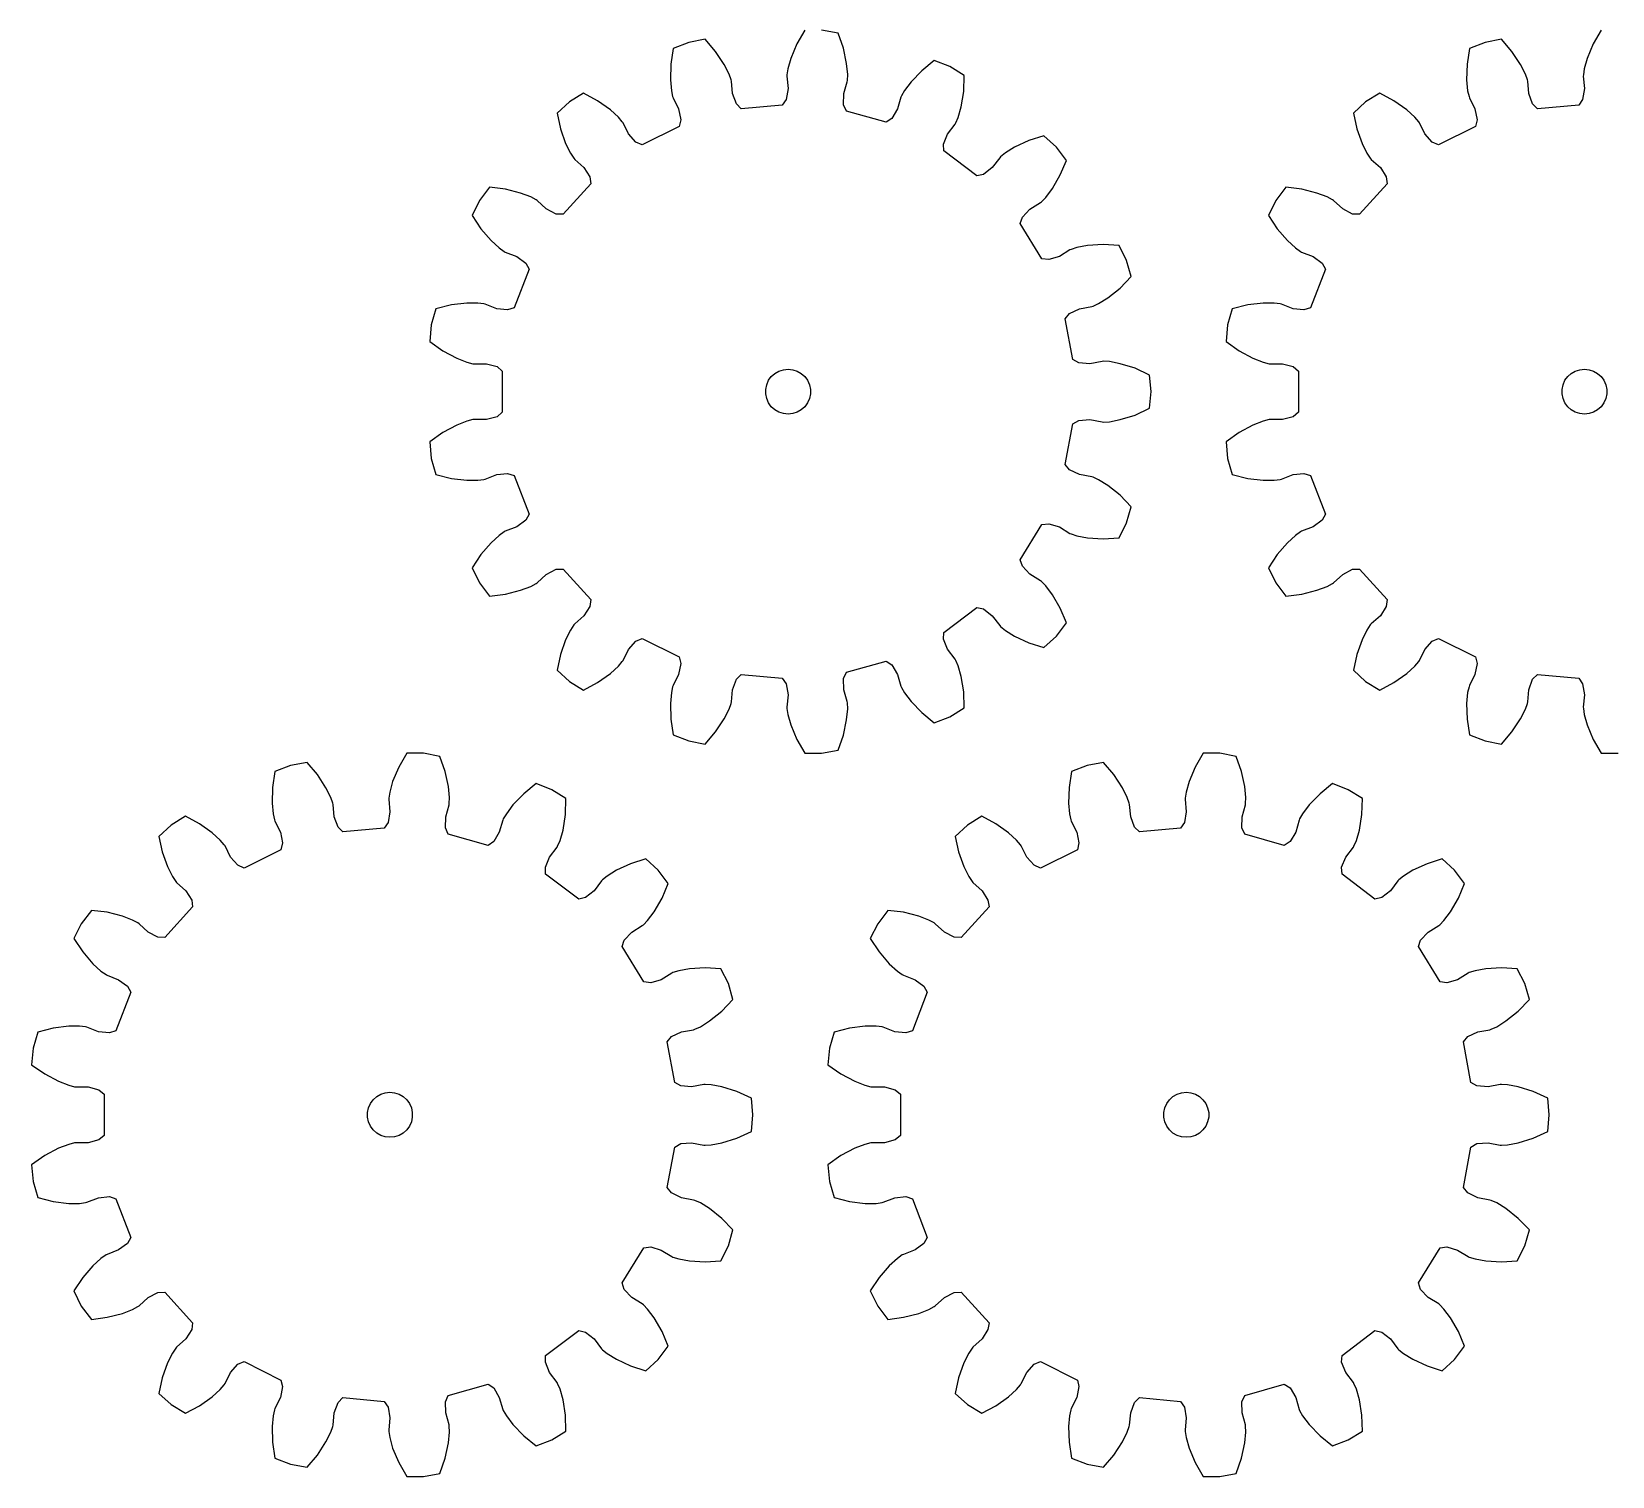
# Model space of a CAD drawing. Extents: x 0 to 207, y 0 to 193.
# Drawn here: x 0 to 105.4, y 0 to 96.3 of the extents above; entities that cross this region are included whole.
import ezdxf

# ---------------------------------------------------------------- set-up
doc = ezdxf.new("R2010")
doc.units = 0

msp = doc.modelspace()

# ---------------------------------------------------------------- linework, layer by layer
for p, q in [((51.54, 96.35), (51.01, 95.43)), ((53.75, 96.15), (52.65, 96.35)), ((54.1, 95.15), (53.75, 96.15)), ((104.61, 96.35), (104.08, 95.43)), ((42.76, 95.13), (42.6, 94.08)), ((43.8, 95.53), (42.76, 95.13)), ((44.89, 95.74), (43.8, 95.53)), ((45.58, 94.93), (44.89, 95.74)), ((46.16, 94.06), (45.58, 94.93)), ((51.01, 95.43), (50.6, 94.47)), ((54.32, 94.12), (54.1, 95.15)), ((95.83, 95.13), (95.67, 94.08)), ((96.87, 95.53), (95.83, 95.13)), ((97.97, 95.74), (96.87, 95.53)), ((98.66, 94.93), (97.97, 95.74)), ((99.23, 94.06), (98.66, 94.93)), ((104.08, 95.43), (103.68, 94.47)), ((42.6, 94.08), (42.57, 93.04)), ((46.48, 93.41), (46.16, 94.06)), ((50.4, 93.77), (50.34, 93.37)), ((50.6, 94.47), (50.4, 93.77)), ((54.39, 93.4), (54.32, 94.12)), ((60.16, 94.32), (59.34, 93.65)), ((61.2, 93.92), (60.16, 94.32)), ((62.15, 93.33), (61.2, 93.92)), ((95.67, 94.08), (95.64, 93.04)), ((99.56, 93.41), (99.23, 94.06)), ((103.48, 93.77), (103.42, 93.37)), ((103.68, 94.47), (103.48, 93.77)), ((42.57, 93.04), (42.64, 92.31)), ((46.62, 93.03), (46.48, 93.41)), ((46.64, 92.94), (46.62, 93.03)), ((46.71, 92.12), (46.64, 92.94)), ((50.34, 93.37), (50.34, 93.28)), ((50.34, 93.28), (50.42, 92.46)), ((54.13, 92.12), (54.36, 92.91)), ((54.36, 92.91), (54.37, 93)), ((54.37, 93), (54.39, 93.4)), ((58.61, 92.9), (58.17, 92.33)), ((59.34, 93.65), (58.61, 92.9)), ((62.12, 92.27), (62.15, 93.33)), ((95.64, 93.04), (95.71, 92.31)), ((99.69, 93.03), (99.56, 93.41)), ((99.71, 92.94), (99.69, 93.03)), ((99.79, 92.12), (99.71, 92.94)), ((103.42, 93.37), (103.41, 93.28)), ((103.41, 93.28), (103.49, 92.46)), ((36.79, 92.16), (35.84, 91.57)), ((37.72, 91.65), (36.79, 92.16)), ((42.64, 92.31), (42.72, 91.92)), ((42.72, 91.92), (42.75, 91.84)), ((42.75, 91.84), (43.12, 91.1)), ((46.97, 91.43), (46.71, 92.12)), ((50.29, 91.74), (50.03, 91.36)), ((50.42, 92.46), (50.29, 91.74)), ((54.12, 91.38), (54.13, 92.12)), ((57.94, 91.89), (57.71, 91.1)), ((57.97, 91.97), (57.94, 91.89)), ((58.17, 92.33), (57.97, 91.97)), ((61.95, 91.24), (62.12, 92.27)), ((89.86, 92.16), (88.91, 91.57)), ((90.8, 91.65), (89.86, 92.16)), ((95.71, 92.31), (95.8, 91.92)), ((95.8, 91.92), (95.83, 91.84)), ((95.83, 91.84), (96.19, 91.1)), ((100.04, 91.43), (99.79, 92.12)), ((103.37, 91.74), (103.11, 91.36)), ((103.49, 92.46), (103.37, 91.74)), ((35.84, 91.57), (35.02, 90.82)), ((35.02, 90.82), (35.25, 89.78)), ((38.58, 91.05), (37.72, 91.65)), ((39.11, 90.56), (38.58, 91.05)), ((43.12, 91.1), (43.27, 90.38)), ((47.29, 91.11), (46.97, 91.43)), ((50.03, 91.36), (47.29, 91.11)), ((54.31, 90.96), (54.12, 91.38)), ((56.96, 90.21), (54.31, 90.96)), ((57.71, 91.1), (57.34, 90.47)), ((61.75, 90.54), (61.95, 91.24)), ((88.91, 91.57), (88.09, 90.82)), ((88.09, 90.82), (88.32, 89.78)), ((91.65, 91.05), (90.8, 91.65)), ((92.18, 90.56), (91.65, 91.05)), ((96.19, 91.1), (96.34, 90.38)), ((100.37, 91.11), (100.04, 91.43)), ((103.11, 91.36), (100.37, 91.11)), ((35.25, 89.78), (35.59, 88.8)), ((39.37, 90.25), (39.11, 90.56)), ((39.42, 90.18), (39.37, 90.25)), ((39.79, 89.44), (39.42, 90.18)), ((43.16, 89.93), (40.7, 88.7)), ((43.27, 90.38), (43.16, 89.93)), ((57.34, 90.47), (56.96, 90.21)), ((61.05, 89.43), (61.55, 90.09)), ((61.55, 90.09), (61.6, 90.17)), ((61.6, 90.17), (61.75, 90.54)), ((88.32, 89.78), (88.67, 88.8)), ((92.45, 90.25), (92.18, 90.56)), ((92.5, 90.18), (92.45, 90.25)), ((92.86, 89.44), (92.5, 90.18)), ((96.23, 89.93), (93.77, 88.7)), ((96.34, 90.38), (96.23, 89.93)), ((35.59, 88.8), (35.92, 88.15)), ((40.28, 88.89), (39.79, 89.44)), ((40.7, 88.7), (40.28, 88.89)), ((60.78, 88.75), (61.05, 89.43)), ((60.8, 88.3), (60.78, 88.75)), ((65.51, 88.55), (64.9, 88.17)), ((66.46, 88.99), (65.51, 88.55)), ((67.47, 89.31), (66.46, 88.99)), ((68.3, 88.56), (67.47, 89.31)), ((68.97, 87.67), (68.3, 88.56)), ((88.67, 88.8), (88.99, 88.15)), ((93.35, 88.89), (92.86, 89.44)), ((93.77, 88.7), (93.35, 88.89)), ((35.92, 88.15), (36.14, 87.81)), ((36.14, 87.81), (36.2, 87.74)), ((36.2, 87.74), (36.81, 87.19)), ((63, 86.64), (60.8, 88.3)), ((64.52, 87.85), (64.02, 87.19)), ((64.58, 87.91), (64.52, 87.85)), ((64.9, 88.17), (64.58, 87.91)), ((68.55, 86.7), (68.97, 87.67)), ((88.99, 88.15), (89.22, 87.81)), ((89.22, 87.81), (89.27, 87.74)), ((89.27, 87.74), (89.89, 87.19)), ((36.81, 87.19), (37.21, 86.57)), ((37.21, 86.57), (37.27, 86.11)), ((63.44, 86.74), (63, 86.64)), ((64.02, 87.19), (63.44, 86.74)), ((68.03, 85.79), (68.55, 86.7)), ((89.89, 87.19), (90.28, 86.57)), ((90.28, 86.57), (90.34, 86.11)), ((30.52, 85.89), (29.85, 85)), ((31.58, 85.76), (30.52, 85.89)), ((32.59, 85.5), (31.58, 85.76)), ((33.27, 85.24), (32.59, 85.5)), ((37.27, 86.11), (35.42, 84.08)), ((67.59, 85.21), (68.03, 85.79)), ((83.6, 85.89), (82.93, 85)), ((84.65, 85.76), (83.6, 85.89)), ((85.66, 85.5), (84.65, 85.76)), ((86.34, 85.24), (85.66, 85.5)), ((90.34, 86.11), (88.49, 84.08)), ((29.85, 85), (29.36, 84)), ((33.62, 85.05), (33.27, 85.24)), ((33.69, 85), (33.62, 85.05)), ((34.3, 84.44), (33.69, 85)), ((34.96, 84.1), (34.3, 84.44)), ((66.03, 83.9), (66.54, 84.43)), ((66.54, 84.43), (67.24, 84.87)), ((67.24, 84.87), (67.31, 84.92)), ((67.31, 84.92), (67.59, 85.21)), ((82.93, 85), (82.43, 84)), ((86.7, 85.05), (86.34, 85.24)), ((86.77, 85), (86.7, 85.05)), ((87.38, 84.44), (86.77, 85)), ((88.03, 84.1), (87.38, 84.44)), ((29.36, 84), (29.94, 83.12)), ((35.42, 84.08), (34.96, 84.1)), ((65.89, 83.46), (66.03, 83.9)), ((67.34, 81.12), (65.89, 83.46)), ((82.43, 84), (83.02, 83.12)), ((88.49, 84.08), (88.03, 84.1)), ((29.94, 83.12), (30.62, 82.33)), ((30.62, 82.33), (31.16, 81.84)), ((83.02, 83.12), (83.7, 82.33)), ((83.7, 82.33), (84.23, 81.84)), ((31.16, 81.84), (31.49, 81.6)), ((31.49, 81.6), (31.57, 81.56)), ((31.57, 81.56), (32.34, 81.26)), ((32.34, 81.26), (32.93, 80.83)), ((68.5, 81.27), (67.79, 81.06)), ((69.2, 81.71), (68.5, 81.27)), ((69.28, 81.74), (69.2, 81.71)), ((69.66, 81.87), (69.28, 81.74)), ((70.38, 82), (69.66, 81.87)), ((71.42, 82.07), (70.38, 82)), ((72.48, 82), (71.42, 82.07)), ((72.98, 81), (72.48, 82)), ((84.23, 81.84), (84.57, 81.6)), ((84.57, 81.6), (84.64, 81.56)), ((84.64, 81.56), (85.41, 81.26)), ((85.41, 81.26), (86.01, 80.83)), ((33.15, 80.43), (32.16, 77.86)), ((32.93, 80.83), (33.15, 80.43)), ((67.79, 81.06), (67.34, 81.12)), ((73.28, 79.93), (72.98, 81)), ((86.23, 80.43), (85.23, 77.86)), ((86.01, 80.83), (86.23, 80.43)), ((71.73, 78.52), (72.54, 79.17)), ((72.54, 79.17), (73.28, 79.93)), ((27.98, 78.04), (26.94, 77.78)), ((29.01, 78.17), (27.98, 78.04)), ((29.74, 78.17), (29.01, 78.17)), ((30.14, 78.12), (29.74, 78.17)), ((30.23, 78.09), (30.14, 78.12)), ((31, 77.79), (30.23, 78.09)), ((70.66, 77.94), (70.74, 77.97)), ((70.74, 77.97), (71.11, 78.14)), ((71.11, 78.14), (71.73, 78.52)), ((81.05, 78.04), (80.02, 77.78)), ((82.09, 78.17), (81.05, 78.04)), ((82.81, 78.17), (82.09, 78.17)), ((83.21, 78.12), (82.81, 78.17)), ((83.3, 78.09), (83.21, 78.12)), ((84.07, 77.79), (83.3, 78.09)), ((26.94, 77.78), (26.64, 76.71)), ((31.72, 77.72), (31, 77.79)), ((32.16, 77.86), (31.72, 77.72)), ((68.89, 77.12), (69.18, 77.47)), ((69.4, 74.41), (68.89, 77.12)), ((69.18, 77.47), (69.84, 77.79)), ((69.84, 77.79), (70.66, 77.94)), ((80.02, 77.78), (79.71, 76.71)), ((84.8, 77.72), (84.07, 77.79)), ((85.23, 77.86), (84.8, 77.72)), ((26.64, 76.71), (26.54, 75.6)), ((79.71, 76.71), (79.61, 75.6)), ((26.54, 75.6), (27.41, 74.99)), ((27.41, 74.99), (28.33, 74.49)), ((79.61, 75.6), (80.48, 74.99)), ((80.48, 74.99), (81.4, 74.49)), ((28.33, 74.49), (29, 74.23)), ((29, 74.23), (29.4, 74.13)), ((29.4, 74.13), (29.48, 74.12)), ((29.48, 74.12), (30.31, 74.13)), ((30.31, 74.13), (31.02, 73.94)), ((31.02, 73.94), (31.37, 73.64)), ((50.11, 73.73), (50.42, 73.77)), ((50.42, 73.77), (50.73, 73.73)), ((69.8, 74.19), (69.4, 74.41)), ((70.53, 74.13), (69.8, 74.19)), ((71.34, 74.28), (70.53, 74.13)), ((71.43, 74.29), (71.34, 74.28)), ((71.83, 74.27), (71.43, 74.29)), ((72.55, 74.13), (71.83, 74.27)), ((73.54, 73.82), (72.55, 74.13)), ((74.51, 73.37), (73.54, 73.82)), ((81.4, 74.49), (82.08, 74.23)), ((82.08, 74.23), (82.47, 74.13)), ((82.47, 74.13), (82.56, 74.12)), ((82.56, 74.12), (83.38, 74.13)), ((83.38, 74.13), (84.09, 73.94)), ((84.09, 73.94), (84.44, 73.64)), ((103.18, 73.73), (103.49, 73.77)), ((103.49, 73.77), (103.81, 73.73)), ((31.37, 73.64), (31.37, 70.89)), ((48.93, 72.42), (48.99, 72.73)), ((48.99, 72.73), (49.12, 73.02)), ((49.12, 73.02), (49.3, 73.27)), ((49.3, 73.27), (49.54, 73.48)), ((49.54, 73.48), (49.81, 73.64)), ((49.81, 73.64), (50.11, 73.73)), ((50.73, 73.73), (51.03, 73.64)), ((51.03, 73.64), (51.3, 73.48)), ((51.3, 73.48), (51.53, 73.27)), ((51.53, 73.27), (51.72, 73.02)), ((51.72, 73.02), (51.85, 72.73)), ((51.85, 72.73), (51.91, 72.42)), ((74.61, 72.27), (74.51, 73.37)), ((84.44, 73.64), (84.44, 70.89)), ((102, 72.42), (102.07, 72.73)), ((102.07, 72.73), (102.19, 73.02)), ((102.19, 73.02), (102.38, 73.27)), ((102.38, 73.27), (102.61, 73.48)), ((102.61, 73.48), (102.88, 73.64)), ((102.88, 73.64), (103.18, 73.73)), ((103.81, 73.73), (104.1, 73.64)), ((104.1, 73.64), (104.37, 73.48)), ((104.37, 73.48), (104.61, 73.27)), ((104.61, 73.27), (104.79, 73.02)), ((104.79, 73.02), (104.92, 72.73)), ((104.92, 72.73), (104.99, 72.42)), ((48.93, 72.11), (48.93, 72.42)), ((48.99, 71.8), (48.93, 72.11)), ((49.12, 71.52), (48.99, 71.8)), ((51.85, 71.8), (51.72, 71.52)), ((51.91, 72.11), (51.85, 71.8)), ((51.91, 72.42), (51.91, 72.11)), ((74.51, 71.16), (74.61, 72.27)), ((102, 72.11), (102, 72.42)), ((102.07, 71.8), (102, 72.11)), ((102.19, 71.52), (102.07, 71.8)), ((104.92, 71.8), (104.79, 71.52)), ((104.99, 72.11), (104.92, 71.8)), ((104.99, 72.42), (104.99, 72.11)), ((31.02, 70.59), (30.31, 70.4)), ((31.37, 70.89), (31.02, 70.59)), ((49.3, 71.26), (49.12, 71.52)), ((49.54, 71.05), (49.3, 71.26)), ((49.81, 70.89), (49.54, 71.05)), ((50.11, 70.8), (49.81, 70.89)), ((50.42, 70.77), (50.11, 70.8)), ((50.73, 70.8), (50.42, 70.77)), ((51.03, 70.89), (50.73, 70.8)), ((51.3, 71.05), (51.03, 70.89)), ((51.53, 71.26), (51.3, 71.05)), ((51.72, 71.52), (51.53, 71.26)), ((72.55, 70.4), (73.54, 70.71)), ((73.54, 70.71), (74.51, 71.16)), ((84.09, 70.59), (83.38, 70.4)), ((84.44, 70.89), (84.09, 70.59)), ((102.38, 71.26), (102.19, 71.52)), ((102.61, 71.05), (102.38, 71.26)), ((102.88, 70.89), (102.61, 71.05)), ((103.18, 70.8), (102.88, 70.89)), ((103.49, 70.77), (103.18, 70.8)), ((103.81, 70.8), (103.49, 70.77)), ((104.1, 70.89), (103.81, 70.8)), ((104.37, 71.05), (104.1, 70.89)), ((104.61, 71.26), (104.37, 71.05)), ((104.79, 71.52), (104.61, 71.26)), ((27.41, 69.54), (26.54, 68.93)), ((28.33, 70.04), (27.41, 69.54)), ((29, 70.3), (28.33, 70.04)), ((29.4, 70.4), (29, 70.3)), ((29.48, 70.41), (29.4, 70.4)), ((30.31, 70.4), (29.48, 70.41)), ((68.89, 67.41), (69.4, 70.12)), ((69.4, 70.12), (69.8, 70.34)), ((69.8, 70.34), (70.53, 70.4)), ((70.53, 70.4), (71.34, 70.25)), ((71.34, 70.25), (71.43, 70.24)), ((71.43, 70.24), (71.83, 70.26)), ((71.83, 70.26), (72.55, 70.4)), ((80.48, 69.54), (79.61, 68.93)), ((81.4, 70.04), (80.48, 69.54)), ((82.08, 70.3), (81.4, 70.04)), ((82.47, 70.4), (82.08, 70.3)), ((82.56, 70.41), (82.47, 70.4)), ((83.38, 70.4), (82.56, 70.41)), ((26.54, 68.93), (26.64, 67.82)), ((79.61, 68.93), (79.71, 67.82)), ((26.64, 67.82), (26.94, 66.75)), ((79.71, 67.82), (80.02, 66.75)), ((26.94, 66.75), (27.98, 66.49)), ((27.98, 66.49), (29.01, 66.36)), ((29.74, 66.36), (30.14, 66.41)), ((30.14, 66.41), (30.23, 66.44)), ((30.23, 66.44), (31, 66.74)), ((31, 66.74), (31.72, 66.81)), ((31.72, 66.81), (32.16, 66.67)), ((32.16, 66.67), (33.15, 64.1)), ((69.18, 67.06), (68.89, 67.41)), ((69.84, 66.74), (69.18, 67.06)), ((70.66, 66.59), (69.84, 66.74)), ((70.74, 66.56), (70.66, 66.59)), ((71.11, 66.39), (70.74, 66.56)), ((71.73, 66.01), (71.11, 66.39)), ((80.02, 66.75), (81.05, 66.49)), ((81.05, 66.49), (82.09, 66.36)), ((82.81, 66.36), (83.21, 66.41)), ((83.21, 66.41), (83.3, 66.44)), ((83.3, 66.44), (84.07, 66.74)), ((84.07, 66.74), (84.8, 66.81)), ((84.8, 66.81), (85.23, 66.67)), ((85.23, 66.67), (86.23, 64.1)), ((29.01, 66.36), (29.74, 66.36)), ((72.54, 65.36), (71.73, 66.01)), ((73.28, 64.6), (72.54, 65.36)), ((82.09, 66.36), (82.81, 66.36)), ((72.98, 63.53), (73.28, 64.6)), ((32.34, 63.27), (31.57, 62.97)), ((32.93, 63.7), (32.34, 63.27)), ((33.15, 64.1), (32.93, 63.7)), ((65.89, 61.07), (67.34, 63.41)), ((67.34, 63.41), (67.79, 63.47)), ((67.79, 63.47), (68.5, 63.26)), ((68.5, 63.26), (69.2, 62.82)), ((72.48, 62.53), (72.98, 63.53)), ((85.41, 63.27), (84.64, 62.97)), ((86.01, 63.7), (85.41, 63.27)), ((86.23, 64.1), (86.01, 63.7)), ((30.62, 62.2), (29.94, 61.41)), ((31.16, 62.69), (30.62, 62.2)), ((31.49, 62.93), (31.16, 62.69)), ((31.57, 62.97), (31.49, 62.93)), ((69.2, 62.82), (69.28, 62.79)), ((69.28, 62.79), (69.66, 62.66)), ((69.66, 62.66), (70.38, 62.53)), ((70.38, 62.53), (71.42, 62.47)), ((71.42, 62.47), (72.48, 62.53)), ((83.7, 62.2), (83.02, 61.41)), ((84.23, 62.69), (83.7, 62.2)), ((84.57, 62.93), (84.23, 62.69)), ((84.64, 62.97), (84.57, 62.93)), ((29.94, 61.41), (29.36, 60.53)), ((83.02, 61.41), (82.43, 60.53)), ((29.36, 60.53), (29.85, 59.53)), ((33.69, 59.53), (34.3, 60.09)), ((34.3, 60.09), (34.96, 60.43)), ((34.96, 60.43), (35.42, 60.45)), ((35.42, 60.45), (37.27, 58.42)), ((66.03, 60.63), (65.89, 61.07)), ((66.54, 60.1), (66.03, 60.63)), ((67.24, 59.66), (66.54, 60.1)), ((82.43, 60.53), (82.93, 59.53)), ((86.77, 59.53), (87.38, 60.09)), ((87.38, 60.09), (88.03, 60.43)), ((88.03, 60.43), (88.49, 60.45)), ((88.49, 60.45), (90.34, 58.42)), ((29.85, 59.53), (30.52, 58.64)), ((31.58, 58.77), (32.59, 59.03)), ((32.59, 59.03), (33.27, 59.29)), ((33.27, 59.29), (33.62, 59.48)), ((33.62, 59.48), (33.69, 59.53)), ((67.31, 59.61), (67.24, 59.66)), ((67.59, 59.32), (67.31, 59.61)), ((68.03, 58.74), (67.59, 59.32)), ((82.93, 59.53), (83.6, 58.64)), ((84.65, 58.77), (85.66, 59.03)), ((85.66, 59.03), (86.34, 59.29)), ((86.34, 59.29), (86.7, 59.48)), ((86.7, 59.48), (86.77, 59.53)), ((30.52, 58.64), (31.58, 58.77)), ((37.21, 57.96), (36.81, 57.34)), ((37.27, 58.42), (37.21, 57.96)), ((68.55, 57.84), (68.03, 58.74)), ((83.6, 58.64), (84.65, 58.77)), ((90.28, 57.96), (89.89, 57.34)), ((90.34, 58.42), (90.28, 57.96)), ((36.81, 57.34), (36.2, 56.79)), ((60.8, 56.23), (63, 57.89)), ((63, 57.89), (63.44, 57.79)), ((63.44, 57.79), (64.02, 57.34)), ((64.02, 57.34), (64.52, 56.68)), ((68.97, 56.86), (68.55, 57.84)), ((89.89, 57.34), (89.27, 56.79)), ((35.92, 56.38), (35.59, 55.73)), ((36.14, 56.72), (35.92, 56.38)), ((36.2, 56.79), (36.14, 56.72)), ((60.78, 55.78), (60.8, 56.23)), ((64.52, 56.68), (64.58, 56.62)), ((64.58, 56.62), (64.9, 56.36)), ((64.9, 56.36), (65.51, 55.98)), ((65.51, 55.98), (66.46, 55.54)), ((67.47, 55.22), (68.3, 55.97)), ((68.3, 55.97), (68.97, 56.86)), ((88.99, 56.38), (88.67, 55.73)), ((89.22, 56.72), (88.99, 56.38)), ((89.27, 56.79), (89.22, 56.72)), ((35.59, 55.73), (35.25, 54.75)), ((39.42, 54.35), (39.79, 55.09)), ((39.79, 55.09), (40.28, 55.64)), ((40.28, 55.64), (40.7, 55.83)), ((40.7, 55.83), (43.16, 54.6)), ((61.05, 55.1), (60.78, 55.78)), ((61.55, 54.44), (61.05, 55.1)), ((66.46, 55.54), (67.47, 55.22)), ((88.67, 55.73), (88.32, 54.75)), ((92.5, 54.35), (92.86, 55.09)), ((92.86, 55.09), (93.35, 55.64)), ((93.35, 55.64), (93.77, 55.83)), ((93.77, 55.83), (96.23, 54.6)), ((35.25, 54.75), (35.02, 53.71)), ((38.58, 53.48), (39.11, 53.97)), ((39.11, 53.97), (39.37, 54.28)), ((39.37, 54.28), (39.42, 54.35)), ((43.27, 54.15), (43.12, 53.43)), ((43.16, 54.6), (43.27, 54.15)), ((54.31, 53.57), (56.96, 54.32)), ((56.96, 54.32), (57.34, 54.06)), ((57.34, 54.06), (57.71, 53.43)), ((61.6, 54.36), (61.55, 54.44)), ((61.75, 53.99), (61.6, 54.36)), ((61.95, 53.29), (61.75, 53.99)), ((88.32, 54.75), (88.09, 53.71)), ((91.65, 53.48), (92.18, 53.97)), ((92.18, 53.97), (92.45, 54.28)), ((92.45, 54.28), (92.5, 54.35)), ((96.34, 54.15), (96.19, 53.43)), ((96.23, 54.6), (96.34, 54.15)), ((35.02, 53.71), (35.84, 52.96)), ((35.84, 52.96), (36.79, 52.37)), ((36.79, 52.37), (37.72, 52.88)), ((37.72, 52.88), (38.58, 53.48)), ((42.75, 52.7), (42.72, 52.61)), ((43.12, 53.43), (42.75, 52.7)), ((46.71, 52.41), (46.97, 53.1)), ((46.97, 53.1), (47.29, 53.42)), ((47.29, 53.42), (50.03, 53.17)), ((50.03, 53.17), (50.29, 52.79)), ((50.29, 52.79), (50.42, 52.07)), ((54.12, 53.15), (54.31, 53.57)), ((54.13, 52.41), (54.12, 53.15)), ((57.71, 53.43), (57.94, 52.64)), ((62.12, 52.26), (61.95, 53.29)), ((88.09, 53.71), (88.91, 52.96)), ((88.91, 52.96), (89.86, 52.37)), ((89.86, 52.37), (90.8, 52.88)), ((90.8, 52.88), (91.65, 53.48)), ((95.83, 52.7), (95.8, 52.61)), ((96.19, 53.43), (95.83, 52.7)), ((99.79, 52.41), (100.04, 53.1)), ((100.04, 53.1), (100.37, 53.42)), ((100.37, 53.42), (103.11, 53.17)), ((103.11, 53.17), (103.37, 52.79)), ((103.37, 52.79), (103.49, 52.07)), ((42.64, 52.22), (42.57, 51.49)), ((42.72, 52.61), (42.64, 52.22)), ((46.64, 51.59), (46.71, 52.41)), ((50.42, 52.07), (50.34, 51.25)), ((54.36, 51.62), (54.13, 52.41)), ((57.94, 52.64), (57.97, 52.56)), ((57.97, 52.56), (58.17, 52.2)), ((58.17, 52.2), (58.61, 51.63)), ((58.61, 51.63), (59.34, 50.88)), ((62.15, 51.2), (62.12, 52.26)), ((95.71, 52.22), (95.64, 51.49)), ((95.8, 52.61), (95.71, 52.22)), ((99.71, 51.59), (99.79, 52.41)), ((103.49, 52.07), (103.41, 51.25)), ((42.57, 51.49), (42.6, 50.45)), ((46.16, 50.47), (46.48, 51.12)), ((46.48, 51.12), (46.62, 51.5)), ((46.62, 51.5), (46.64, 51.59)), ((50.34, 51.25), (50.34, 51.16)), ((50.34, 51.16), (50.4, 50.76)), ((50.4, 50.76), (50.6, 50.06)), ((54.32, 50.41), (54.39, 51.13)), ((54.37, 51.53), (54.36, 51.62)), ((54.39, 51.13), (54.37, 51.53)), ((59.34, 50.88), (60.16, 50.21)), ((60.16, 50.21), (61.2, 50.61)), ((61.2, 50.61), (62.15, 51.2)), ((95.64, 51.49), (95.67, 50.45)), ((99.23, 50.47), (99.56, 51.12)), ((99.56, 51.12), (99.69, 51.5)), ((99.69, 51.5), (99.71, 51.59)), ((103.41, 51.25), (103.42, 51.16)), ((103.42, 51.16), (103.48, 50.76)), ((103.48, 50.76), (103.68, 50.06)), ((42.6, 50.45), (42.76, 49.4)), ((44.89, 48.79), (45.58, 49.6)), ((45.58, 49.6), (46.16, 50.47)), ((50.6, 50.06), (51.01, 49.1)), ((54.1, 49.39), (54.32, 50.41)), ((95.67, 50.45), (95.83, 49.4)), ((97.97, 48.79), (98.66, 49.6)), ((98.66, 49.6), (99.23, 50.47)), ((103.68, 50.06), (104.08, 49.1)), ((42.76, 49.4), (43.8, 49)), ((43.8, 49), (44.89, 48.79)), ((51.01, 49.1), (51.54, 48.18)), ((53.75, 48.38), (54.1, 49.39)), ((95.83, 49.4), (96.87, 49)), ((96.87, 49), (97.97, 48.79)), ((104.08, 49.1), (104.61, 48.18)), ((18.36, 47.56), (17.26, 47.36)), ((19.05, 46.75), (18.36, 47.56)), ((25, 48.18), (24.47, 47.25)), ((26.11, 48.18), (25, 48.18)), ((27.21, 47.97), (26.11, 48.18)), ((27.56, 46.97), (27.21, 47.97)), ((51.54, 48.18), (52.65, 48.18)), ((52.65, 48.18), (53.75, 48.38)), ((71.43, 47.56), (70.34, 47.36)), ((72.12, 46.75), (71.43, 47.56)), ((78.08, 48.18), (77.54, 47.25)), ((79.19, 48.18), (78.08, 48.18)), ((80.28, 47.97), (79.19, 48.18)), ((80.64, 46.97), (80.28, 47.97)), ((104.61, 48.18), (105.73, 48.18)), ((16.22, 46.95), (16.06, 45.9)), ((17.26, 47.36), (16.22, 46.95)), ((19.62, 45.88), (19.05, 46.75)), ((24.47, 47.25), (24.06, 46.29)), ((27.78, 45.95), (27.56, 46.97)), ((69.3, 46.95), (69.14, 45.9)), ((70.34, 47.36), (69.3, 46.95)), ((72.7, 45.88), (72.12, 46.75)), ((77.54, 47.25), (77.14, 46.29)), ((80.86, 45.95), (80.64, 46.97)), ((16.06, 45.9), (16.03, 44.86)), ((19.95, 45.23), (19.62, 45.88)), ((23.87, 45.59), (23.8, 45.19)), ((24.06, 46.29), (23.87, 45.59)), ((27.85, 45.23), (27.78, 45.95)), ((32.8, 45.48), (32.07, 44.73)), ((33.63, 46.15), (32.8, 45.48)), ((34.67, 45.74), (33.63, 46.15)), ((35.61, 45.16), (34.67, 45.74)), ((69.14, 45.9), (69.1, 44.86)), ((73.02, 45.23), (72.7, 45.88)), ((76.94, 45.59), (76.88, 45.19)), ((77.14, 46.29), (76.94, 45.59)), ((80.92, 45.23), (80.86, 45.95)), ((85.87, 45.48), (85.15, 44.73)), ((86.7, 46.15), (85.87, 45.48)), ((87.74, 45.74), (86.7, 46.15)), ((88.69, 45.16), (87.74, 45.74)), ((16.03, 44.86), (16.1, 44.14)), ((20.08, 44.85), (19.95, 45.23)), ((20.1, 44.76), (20.08, 44.85)), ((20.17, 43.94), (20.1, 44.76)), ((23.88, 44.28), (23.76, 43.56)), ((23.8, 45.19), (23.8, 45.11)), ((23.8, 45.11), (23.88, 44.28)), ((27.6, 43.94), (27.82, 44.73)), ((27.82, 44.73), (27.84, 44.82)), ((27.84, 44.82), (27.85, 45.23)), ((32.07, 44.73), (31.64, 44.15)), ((35.58, 44.09), (35.61, 45.16)), ((69.1, 44.86), (69.17, 44.14)), ((73.15, 44.85), (73.02, 45.23)), ((73.17, 44.76), (73.15, 44.85)), ((73.25, 43.94), (73.17, 44.76)), ((76.95, 44.28), (76.83, 43.56)), ((76.88, 45.19), (76.88, 45.11)), ((76.88, 45.11), (76.95, 44.28)), ((80.67, 43.94), (80.9, 44.73)), ((80.9, 44.73), (80.91, 44.82)), ((80.91, 44.82), (80.92, 45.23)), ((85.15, 44.73), (84.71, 44.15)), ((88.65, 44.09), (88.69, 45.16)), ((9.3, 43.39), (8.48, 42.64)), ((10.25, 43.98), (9.3, 43.39)), ((11.19, 43.48), (10.25, 43.98)), ((12.04, 42.87), (11.19, 43.48)), ((16.1, 44.14), (16.19, 43.74)), ((16.19, 43.74), (16.21, 43.66)), ((16.21, 43.66), (16.58, 42.92)), ((20.43, 43.25), (20.17, 43.94)), ((20.75, 42.93), (20.43, 43.25)), ((23.76, 43.56), (23.49, 43.18)), ((27.58, 43.21), (27.6, 43.94)), ((27.77, 42.79), (27.58, 43.21)), ((31.4, 43.72), (31.17, 42.92)), ((31.43, 43.8), (31.4, 43.72)), ((31.64, 44.15), (31.43, 43.8)), ((35.42, 43.06), (35.58, 44.09)), ((62.38, 43.39), (61.55, 42.64)), ((63.32, 43.98), (62.38, 43.39)), ((64.26, 43.48), (63.32, 43.98)), ((65.11, 42.87), (64.26, 43.48)), ((69.17, 44.14), (69.26, 43.74)), ((69.26, 43.74), (69.29, 43.66)), ((69.29, 43.66), (69.66, 42.92)), ((73.5, 43.25), (73.25, 43.94)), ((73.83, 42.93), (73.5, 43.25)), ((76.83, 43.56), (76.57, 43.18)), ((80.66, 43.21), (80.67, 43.94)), ((80.85, 42.79), (80.66, 43.21)), ((84.47, 43.72), (84.25, 42.92)), ((84.51, 43.8), (84.47, 43.72)), ((84.71, 44.15), (84.51, 43.8)), ((88.49, 43.06), (88.65, 44.09)), ((8.48, 42.64), (8.71, 41.6)), ((12.57, 42.38), (12.04, 42.87)), ((12.84, 42.07), (12.57, 42.38)), ((16.58, 42.92), (16.73, 42.2)), ((16.73, 42.2), (16.62, 41.75)), ((23.49, 43.18), (20.75, 42.93)), ((30.42, 42.03), (27.77, 42.79)), ((30.8, 42.29), (30.42, 42.03)), ((31.17, 42.92), (30.8, 42.29)), ((35.06, 41.99), (35.22, 42.37)), ((35.22, 42.37), (35.42, 43.06)), ((61.55, 42.64), (61.78, 41.6)), ((65.65, 42.38), (65.11, 42.87)), ((65.91, 42.07), (65.65, 42.38)), ((69.66, 42.92), (69.8, 42.2)), ((69.8, 42.2), (69.7, 41.75)), ((76.57, 43.18), (73.83, 42.93)), ((83.49, 42.03), (80.85, 42.79)), ((83.87, 42.29), (83.49, 42.03)), ((84.25, 42.92), (83.87, 42.29)), ((88.13, 41.99), (88.29, 42.37)), ((88.29, 42.37), (88.49, 43.06)), ((8.71, 41.6), (9.06, 40.62)), ((12.89, 42), (12.84, 42.07)), ((13.25, 41.26), (12.89, 42)), ((13.74, 40.71), (13.25, 41.26)), ((16.62, 41.75), (14.16, 40.53)), ((34.24, 40.58), (34.52, 41.26)), ((34.52, 41.26), (35.02, 41.92)), ((35.02, 41.92), (35.06, 41.99)), ((40.94, 41.14), (39.92, 40.81)), ((41.76, 40.39), (40.94, 41.14)), ((61.78, 41.6), (62.13, 40.62)), ((65.96, 42), (65.91, 42.07)), ((66.33, 41.26), (65.96, 42)), ((66.81, 40.71), (66.33, 41.26)), ((69.7, 41.75), (67.23, 40.53)), ((87.31, 40.58), (87.59, 41.26)), ((87.59, 41.26), (88.09, 41.92)), ((88.09, 41.92), (88.13, 41.99)), ((94.01, 41.14), (93, 40.81)), ((94.83, 40.39), (94.01, 41.14)), ((9.06, 40.62), (9.38, 39.97)), ((14.16, 40.53), (13.74, 40.71)), ((34.26, 40.12), (34.24, 40.58)), ((36.46, 38.46), (34.26, 40.12)), ((38.98, 40.38), (38.36, 39.99)), ((39.92, 40.81), (38.98, 40.38)), ((42.43, 39.5), (41.76, 40.39)), ((62.13, 40.62), (62.46, 39.97)), ((67.23, 40.53), (66.81, 40.71)), ((87.34, 40.12), (87.31, 40.58)), ((89.53, 38.46), (87.34, 40.12)), ((92.05, 40.38), (91.43, 39.99)), ((93, 40.81), (92.05, 40.38)), ((95.5, 39.5), (94.83, 40.39)), ((9.38, 39.97), (9.61, 39.63)), ((9.61, 39.63), (9.66, 39.57)), ((9.66, 39.57), (10.27, 39.01)), ((10.27, 39.01), (10.67, 38.39)), ((37.49, 39.02), (36.91, 38.56)), ((37.98, 39.68), (37.49, 39.02)), ((38.04, 39.74), (37.98, 39.68)), ((38.36, 39.99), (38.04, 39.74)), ((42.02, 38.52), (42.43, 39.5)), ((62.46, 39.97), (62.68, 39.63)), ((62.68, 39.63), (62.74, 39.57)), ((62.74, 39.57), (63.35, 39.01)), ((63.35, 39.01), (63.74, 38.39)), ((90.56, 39.02), (89.98, 38.56)), ((91.06, 39.68), (90.56, 39.02)), ((91.12, 39.74), (91.06, 39.68)), ((91.43, 39.99), (91.12, 39.74)), ((95.09, 38.52), (95.5, 39.5)), ((10.73, 37.94), (8.88, 35.9)), ((10.67, 38.39), (10.73, 37.94)), ((36.91, 38.56), (36.46, 38.46)), ((41.49, 37.61), (42.02, 38.52)), ((63.81, 37.94), (61.95, 35.9)), ((63.74, 38.39), (63.81, 37.94)), ((89.98, 38.56), (89.53, 38.46)), ((94.57, 37.61), (95.09, 38.52)), ((3.99, 37.71), (3.31, 36.82)), ((5.04, 37.58), (3.99, 37.71)), ((6.05, 37.32), (5.04, 37.58)), ((6.73, 37.06), (6.05, 37.32)), ((7.09, 36.87), (6.73, 37.06)), ((40.77, 36.75), (41.05, 37.04)), ((41.05, 37.04), (41.49, 37.61)), ((57.06, 37.71), (56.39, 36.82)), ((58.11, 37.58), (57.06, 37.71)), ((59.13, 37.32), (58.11, 37.58)), ((59.8, 37.06), (59.13, 37.32)), ((60.16, 36.87), (59.8, 37.06)), ((93.85, 36.75), (94.13, 37.04)), ((94.13, 37.04), (94.57, 37.61)), ((3.31, 36.82), (2.82, 35.83)), ((2.82, 35.83), (3.41, 34.94)), ((7.16, 36.82), (7.09, 36.87)), ((7.77, 36.26), (7.16, 36.82)), ((8.42, 35.92), (7.77, 36.26)), ((8.88, 35.9), (8.42, 35.92)), ((39.5, 35.72), (40, 36.26)), ((40, 36.26), (40.7, 36.69)), ((40.7, 36.69), (40.77, 36.75)), ((56.39, 36.82), (55.89, 35.83)), ((55.89, 35.83), (56.48, 34.94)), ((60.23, 36.82), (60.16, 36.87)), ((60.84, 36.26), (60.23, 36.82)), ((61.49, 35.92), (60.84, 36.26)), ((61.95, 35.9), (61.49, 35.92)), ((92.57, 35.72), (93.07, 36.26)), ((93.07, 36.26), (93.78, 36.69)), ((93.78, 36.69), (93.85, 36.75)), ((3.41, 34.94), (4.09, 34.15)), ((39.35, 35.29), (39.5, 35.72)), ((40.8, 32.95), (39.35, 35.29)), ((56.48, 34.94), (57.16, 34.15)), ((92.43, 35.29), (92.57, 35.72)), ((93.88, 32.95), (92.43, 35.29)), ((4.09, 34.15), (4.62, 33.66)), ((43.84, 33.82), (43.13, 33.69)), ((44.88, 33.89), (43.84, 33.82)), ((45.94, 33.82), (44.88, 33.89)), ((46.44, 32.83), (45.94, 33.82)), ((57.16, 34.15), (57.7, 33.66)), ((96.91, 33.82), (96.2, 33.69)), ((97.96, 33.89), (96.91, 33.82)), ((99.02, 33.82), (97.96, 33.89)), ((99.51, 32.83), (99.02, 33.82)), ((4.62, 33.66), (4.96, 33.43)), ((4.96, 33.43), (5.03, 33.39)), ((5.03, 33.39), (5.8, 33.09)), ((5.8, 33.09), (6.4, 32.65)), ((41.26, 32.88), (40.8, 32.95)), ((41.96, 33.09), (41.26, 32.88)), ((42.66, 33.53), (41.96, 33.09)), ((42.74, 33.57), (42.66, 33.53)), ((43.13, 33.69), (42.74, 33.57)), ((46.74, 31.76), (46.44, 32.83)), ((57.7, 33.66), (58.03, 33.43)), ((58.03, 33.43), (58.11, 33.39)), ((58.11, 33.39), (58.88, 33.09)), ((58.88, 33.09), (59.47, 32.65)), ((94.33, 32.88), (93.88, 32.95)), ((95.03, 33.09), (94.33, 32.88)), ((95.74, 33.53), (95.03, 33.09)), ((95.81, 33.57), (95.74, 33.53)), ((96.2, 33.69), (95.81, 33.57)), ((99.82, 31.76), (99.51, 32.83)), ((6.62, 32.25), (5.62, 29.69)), ((6.4, 32.65), (6.62, 32.25)), ((46, 30.99), (46.74, 31.76)), ((59.69, 32.25), (58.7, 29.69)), ((59.47, 32.65), (59.69, 32.25)), ((99.08, 30.99), (99.82, 31.76)), ((45.19, 30.34), (46, 30.99)), ((98.26, 30.34), (99.08, 30.99)), ((0.41, 29.6), (0.1, 28.53)), ((1.44, 29.86), (0.41, 29.6)), ((2.48, 29.99), (1.44, 29.86)), ((3.2, 29.99), (2.48, 29.99)), ((3.6, 29.94), (3.2, 29.99)), ((3.69, 29.92), (3.6, 29.94)), ((4.46, 29.62), (3.69, 29.92)), ((5.19, 29.54), (4.46, 29.62)), ((5.62, 29.69), (5.19, 29.54)), ((42.65, 29.3), (43.31, 29.61)), ((43.31, 29.61), (44.12, 29.76)), ((44.12, 29.76), (44.2, 29.79)), ((44.2, 29.79), (44.57, 29.96)), ((44.57, 29.96), (45.19, 30.34)), ((53.48, 29.6), (53.18, 28.53)), ((54.51, 29.86), (53.48, 29.6)), ((55.55, 29.99), (54.51, 29.86)), ((56.28, 29.99), (55.55, 29.99)), ((56.68, 29.94), (56.28, 29.99)), ((56.76, 29.92), (56.68, 29.94)), ((57.53, 29.62), (56.76, 29.92)), ((58.26, 29.54), (57.53, 29.62)), ((58.7, 29.69), (58.26, 29.54)), ((95.72, 29.3), (96.38, 29.61)), ((96.38, 29.61), (97.19, 29.76)), ((97.19, 29.76), (97.28, 29.79)), ((97.28, 29.79), (97.65, 29.96)), ((97.65, 29.96), (98.26, 30.34)), ((0.1, 28.53), (0, 27.42)), ((42.35, 28.94), (42.65, 29.3)), ((42.86, 26.24), (42.35, 28.94)), ((53.18, 28.53), (53.07, 27.42)), ((95.43, 28.94), (95.72, 29.3)), ((95.93, 26.24), (95.43, 28.94)), ((0, 27.42), (0.87, 26.81)), ((53.07, 27.42), (53.94, 26.81)), ((0.87, 26.81), (1.79, 26.32)), ((53.94, 26.81), (54.86, 26.32)), ((1.79, 26.32), (2.47, 26.06)), ((2.47, 26.06), (2.86, 25.96)), ((2.86, 25.96), (2.95, 25.95)), ((2.95, 25.95), (3.77, 25.95)), ((3.77, 25.95), (4.48, 25.76)), ((4.48, 25.76), (4.83, 25.46)), ((4.83, 25.46), (4.83, 22.71)), ((22.77, 25.09), (23, 25.3)), ((23, 25.3), (23.27, 25.46)), ((23.27, 25.46), (23.57, 25.56)), ((23.57, 25.56), (23.88, 25.59)), ((23.88, 25.59), (24.19, 25.56)), ((24.19, 25.56), (24.49, 25.46)), ((24.49, 25.46), (24.76, 25.3)), ((24.76, 25.3), (25, 25.09)), ((43.26, 26.01), (42.86, 26.24)), ((43.99, 25.95), (43.26, 26.01)), ((44.8, 26.11), (43.99, 25.95)), ((44.89, 26.11), (44.8, 26.11)), ((45.3, 26.09), (44.89, 26.11)), ((46.01, 25.96), (45.3, 26.09)), ((47, 25.64), (46.01, 25.96)), ((47.97, 25.2), (47, 25.64)), ((54.86, 26.32), (55.54, 26.06)), ((55.54, 26.06), (55.93, 25.96)), ((55.93, 25.96), (56.02, 25.95)), ((56.02, 25.95), (56.85, 25.95)), ((56.85, 25.95), (57.56, 25.76)), ((57.56, 25.76), (57.91, 25.46)), ((57.91, 25.46), (57.91, 22.71)), ((75.84, 25.09), (76.07, 25.3)), ((76.07, 25.3), (76.35, 25.46)), ((76.35, 25.46), (76.64, 25.56)), ((76.64, 25.56), (76.96, 25.59)), ((76.96, 25.59), (77.27, 25.56)), ((77.27, 25.56), (77.57, 25.46)), ((77.57, 25.46), (77.84, 25.3)), ((77.84, 25.3), (78.07, 25.09)), ((96.33, 26.01), (95.93, 26.24)), ((97.07, 25.95), (96.33, 26.01)), ((97.88, 26.11), (97.07, 25.95)), ((97.96, 26.11), (97.88, 26.11)), ((98.37, 26.09), (97.96, 26.11)), ((99.08, 25.96), (98.37, 26.09)), ((100.08, 25.64), (99.08, 25.96)), ((101.05, 25.2), (100.08, 25.64)), ((22.39, 24.25), (22.46, 24.55)), ((22.39, 23.93), (22.39, 24.25)), ((22.46, 24.55), (22.58, 24.84)), ((22.58, 24.84), (22.77, 25.09)), ((25, 25.09), (25.18, 24.84)), ((25.18, 24.84), (25.31, 24.55)), ((25.31, 24.55), (25.37, 24.25)), ((25.37, 24.25), (25.37, 23.93)), ((48.07, 24.09), (47.97, 25.2)), ((75.46, 24.25), (75.53, 24.55)), ((75.46, 23.93), (75.46, 24.25)), ((75.53, 24.55), (75.66, 24.84)), ((75.66, 24.84), (75.84, 25.09)), ((78.07, 25.09), (78.26, 24.84)), ((78.26, 24.84), (78.38, 24.55)), ((78.38, 24.55), (78.45, 24.25)), ((78.45, 24.25), (78.45, 23.93)), ((101.15, 24.09), (101.05, 25.2)), ((22.46, 23.62), (22.39, 23.93)), ((22.58, 23.34), (22.46, 23.62)), ((22.77, 23.08), (22.58, 23.34)), ((25.18, 23.34), (25, 23.08)), ((25.31, 23.62), (25.18, 23.34)), ((25.37, 23.93), (25.31, 23.62)), ((47.97, 22.98), (48.07, 24.09)), ((75.53, 23.62), (75.46, 23.93)), ((75.66, 23.34), (75.53, 23.62)), ((75.84, 23.08), (75.66, 23.34)), ((78.26, 23.34), (78.07, 23.08)), ((78.38, 23.62), (78.26, 23.34)), ((78.45, 23.93), (78.38, 23.62)), ((101.05, 22.98), (101.15, 24.09)), ((2.86, 22.22), (2.47, 22.12)), ((2.95, 22.23), (2.86, 22.22)), ((3.77, 22.23), (2.95, 22.23)), ((4.48, 22.42), (3.77, 22.23)), ((4.83, 22.71), (4.48, 22.42)), ((23, 22.87), (22.77, 23.08)), ((23.27, 22.72), (23, 22.87)), ((23.57, 22.62), (23.27, 22.72)), ((23.88, 22.59), (23.57, 22.62)), ((24.19, 22.62), (23.88, 22.59)), ((24.49, 22.72), (24.19, 22.62)), ((24.76, 22.87), (24.49, 22.72)), ((25, 23.08), (24.76, 22.87)), ((42.86, 21.94), (43.26, 22.17)), ((43.26, 22.17), (43.99, 22.22)), ((43.99, 22.22), (44.8, 22.07)), ((45.3, 22.09), (46.01, 22.22)), ((46.01, 22.22), (47, 22.54)), ((47, 22.54), (47.97, 22.98)), ((55.93, 22.22), (55.54, 22.12)), ((56.02, 22.23), (55.93, 22.22)), ((56.85, 22.23), (56.02, 22.23)), ((57.56, 22.42), (56.85, 22.23)), ((57.91, 22.71), (57.56, 22.42)), ((76.07, 22.87), (75.84, 23.08)), ((76.35, 22.72), (76.07, 22.87)), ((76.64, 22.62), (76.35, 22.72)), ((76.96, 22.59), (76.64, 22.62)), ((77.27, 22.62), (76.96, 22.59)), ((77.57, 22.72), (77.27, 22.62)), ((77.84, 22.87), (77.57, 22.72)), ((78.07, 23.08), (77.84, 22.87)), ((95.93, 21.94), (96.33, 22.17)), ((96.33, 22.17), (97.07, 22.22)), ((97.07, 22.22), (97.88, 22.07)), ((98.37, 22.09), (99.08, 22.22)), ((99.08, 22.22), (100.08, 22.54)), ((100.08, 22.54), (101.05, 22.98)), ((0.87, 21.37), (0, 20.75)), ((1.79, 21.86), (0.87, 21.37)), ((2.47, 22.12), (1.79, 21.86)), ((42.35, 19.24), (42.86, 21.94)), ((44.8, 22.07), (44.89, 22.06)), ((44.89, 22.06), (45.3, 22.09)), ((53.94, 21.37), (53.07, 20.75)), ((54.86, 21.86), (53.94, 21.37)), ((55.54, 22.12), (54.86, 21.86)), ((95.43, 19.24), (95.93, 21.94)), ((97.88, 22.07), (97.96, 22.06)), ((97.96, 22.06), (98.37, 22.09)), ((0, 20.75), (0.1, 19.64)), ((53.07, 20.75), (53.18, 19.64)), ((0.1, 19.64), (0.41, 18.57)), ((42.65, 18.88), (42.35, 19.24)), ((53.18, 19.64), (53.48, 18.57)), ((95.72, 18.88), (95.43, 19.24)), ((0.41, 18.57), (1.44, 18.31)), ((1.44, 18.31), (2.48, 18.19)), ((2.48, 18.19), (3.2, 18.19)), ((3.2, 18.19), (3.6, 18.24)), ((3.6, 18.24), (3.69, 18.26)), ((3.69, 18.26), (4.46, 18.56)), ((4.46, 18.56), (5.19, 18.64)), ((5.19, 18.64), (5.62, 18.49)), ((5.62, 18.49), (6.62, 15.92)), ((43.31, 18.56), (42.65, 18.88)), ((44.12, 18.41), (43.31, 18.56)), ((44.2, 18.39), (44.12, 18.41)), ((44.57, 18.22), (44.2, 18.39)), ((45.19, 17.84), (44.57, 18.22)), ((53.48, 18.57), (54.51, 18.31)), ((54.51, 18.31), (55.55, 18.19)), ((55.55, 18.19), (56.28, 18.19)), ((56.28, 18.19), (56.68, 18.24)), ((56.68, 18.24), (56.76, 18.26)), ((56.76, 18.26), (57.53, 18.56)), ((57.53, 18.56), (58.26, 18.64)), ((58.26, 18.64), (58.7, 18.49)), ((58.7, 18.49), (59.69, 15.92)), ((96.38, 18.56), (95.72, 18.88)), ((97.19, 18.41), (96.38, 18.56)), ((97.28, 18.39), (97.19, 18.41)), ((97.65, 18.22), (97.28, 18.39)), ((98.26, 17.84), (97.65, 18.22)), ((46, 17.18), (45.19, 17.84)), ((46.74, 16.42), (46, 17.18)), ((99.08, 17.18), (98.26, 17.84)), ((99.82, 16.42), (99.08, 17.18)), ((6.62, 15.92), (6.4, 15.52)), ((46.44, 15.35), (46.74, 16.42)), ((59.69, 15.92), (59.47, 15.52)), ((99.51, 15.35), (99.82, 16.42)), ((4.96, 14.75), (4.62, 14.52)), ((5.03, 14.79), (4.96, 14.75)), ((5.8, 15.09), (5.03, 14.79)), ((6.4, 15.52), (5.8, 15.09)), ((39.35, 12.89), (40.8, 15.23)), ((40.8, 15.23), (41.26, 15.3)), ((41.26, 15.3), (41.96, 15.08)), ((41.96, 15.08), (42.66, 14.65)), ((45.94, 14.35), (46.44, 15.35)), ((58.03, 14.75), (57.7, 14.52)), ((58.11, 14.79), (58.03, 14.75)), ((58.88, 15.09), (58.11, 14.79)), ((59.47, 15.52), (58.88, 15.09)), ((92.43, 12.89), (93.88, 15.23)), ((93.88, 15.23), (94.33, 15.3)), ((94.33, 15.3), (95.03, 15.08)), ((95.03, 15.08), (95.74, 14.65)), ((99.02, 14.35), (99.51, 15.35)), ((4.09, 14.03), (3.41, 13.24)), ((4.62, 14.52), (4.09, 14.03)), ((42.66, 14.65), (42.74, 14.61)), ((42.74, 14.61), (43.13, 14.49)), ((43.13, 14.49), (43.84, 14.35)), ((43.84, 14.35), (44.88, 14.29)), ((44.88, 14.29), (45.94, 14.35)), ((57.16, 14.03), (56.48, 13.24)), ((57.7, 14.52), (57.16, 14.03)), ((95.74, 14.65), (95.81, 14.61)), ((95.81, 14.61), (96.2, 14.49)), ((96.2, 14.49), (96.91, 14.35)), ((96.91, 14.35), (97.96, 14.29)), ((97.96, 14.29), (99.02, 14.35)), ((3.41, 13.24), (2.82, 12.35)), ((39.5, 12.45), (39.35, 12.89)), ((56.48, 13.24), (55.89, 12.35)), ((92.57, 12.45), (92.43, 12.89)), ((2.82, 12.35), (3.31, 11.35)), ((7.16, 11.36), (7.77, 11.92)), ((7.77, 11.92), (8.42, 12.25)), ((8.42, 12.25), (8.88, 12.27)), ((8.88, 12.27), (10.73, 10.24)), ((40, 11.92), (39.5, 12.45)), ((40.7, 11.49), (40, 11.92)), ((55.89, 12.35), (56.39, 11.35)), ((60.23, 11.36), (60.84, 11.92)), ((60.84, 11.92), (61.49, 12.25)), ((61.49, 12.25), (61.95, 12.27)), ((61.95, 12.27), (63.81, 10.24)), ((93.07, 11.92), (92.57, 12.45)), ((93.78, 11.49), (93.07, 11.92)), ((3.31, 11.35), (3.99, 10.46)), ((3.99, 10.46), (5.04, 10.6)), ((5.04, 10.6), (6.05, 10.85)), ((6.05, 10.85), (6.73, 11.12)), ((6.73, 11.12), (7.09, 11.31)), ((7.09, 11.31), (7.16, 11.36)), ((40.77, 11.43), (40.7, 11.49)), ((41.05, 11.14), (40.77, 11.43)), ((41.49, 10.56), (41.05, 11.14)), ((42.02, 9.66), (41.49, 10.56)), ((56.39, 11.35), (57.06, 10.46)), ((57.06, 10.46), (58.11, 10.6)), ((58.11, 10.6), (59.13, 10.85)), ((59.13, 10.85), (59.8, 11.12)), ((59.8, 11.12), (60.16, 11.31)), ((60.16, 11.31), (60.23, 11.36)), ((93.85, 11.43), (93.78, 11.49)), ((94.13, 11.14), (93.85, 11.43)), ((94.57, 10.56), (94.13, 11.14)), ((95.09, 9.66), (94.57, 10.56)), ((10.67, 9.78), (10.27, 9.17)), ((10.73, 10.24), (10.67, 9.78)), ((34.26, 8.06), (36.46, 9.72)), ((36.46, 9.72), (36.91, 9.61)), ((36.91, 9.61), (37.49, 9.16)), ((42.43, 8.68), (42.02, 9.66)), ((63.74, 9.78), (63.35, 9.17)), ((63.81, 10.24), (63.74, 9.78)), ((87.34, 8.06), (89.53, 9.72)), ((89.53, 9.72), (89.98, 9.61)), ((89.98, 9.61), (90.56, 9.16)), ((95.5, 8.68), (95.09, 9.66)), ((9.61, 8.54), (9.38, 8.21)), ((9.66, 8.61), (9.61, 8.54)), ((10.27, 9.17), (9.66, 8.61)), ((37.49, 9.16), (37.98, 8.5)), ((37.98, 8.5), (38.04, 8.44)), ((38.04, 8.44), (38.36, 8.18)), ((41.76, 7.79), (42.43, 8.68)), ((62.68, 8.54), (62.46, 8.21)), ((62.74, 8.61), (62.68, 8.54)), ((63.35, 9.17), (62.74, 8.61)), ((90.56, 9.16), (91.06, 8.5)), ((91.06, 8.5), (91.12, 8.44)), ((91.12, 8.44), (91.43, 8.18)), ((94.83, 7.79), (95.5, 8.68)), ((9.06, 7.56), (8.71, 6.57)), ((9.38, 8.21), (9.06, 7.56)), ((13.25, 6.92), (13.74, 7.47)), ((13.74, 7.47), (14.16, 7.65)), ((14.16, 7.65), (16.62, 6.42)), ((34.24, 7.6), (34.26, 8.06)), ((34.52, 6.92), (34.24, 7.6)), ((38.36, 8.18), (38.98, 7.8)), ((38.98, 7.8), (39.92, 7.36)), ((40.94, 7.04), (41.76, 7.79)), ((62.13, 7.56), (61.78, 6.57)), ((62.46, 8.21), (62.13, 7.56)), ((66.33, 6.92), (66.81, 7.47)), ((66.81, 7.47), (67.23, 7.65)), ((67.23, 7.65), (69.7, 6.42)), ((87.31, 7.6), (87.34, 8.06)), ((87.59, 6.92), (87.31, 7.6)), ((91.43, 8.18), (92.05, 7.8)), ((92.05, 7.8), (93, 7.36)), ((94.01, 7.04), (94.83, 7.79)), ((8.71, 6.57), (8.48, 5.53)), ((12.89, 6.18), (13.25, 6.92)), ((16.62, 6.42), (16.73, 5.98)), ((35.02, 6.26), (34.52, 6.92)), ((39.92, 7.36), (40.94, 7.04)), ((61.78, 6.57), (61.55, 5.53)), ((65.96, 6.18), (66.33, 6.92)), ((69.7, 6.42), (69.8, 5.98)), ((88.09, 6.26), (87.59, 6.92)), ((93, 7.36), (94.01, 7.04)), ((8.48, 5.53), (9.3, 4.78)), ((11.19, 4.7), (12.04, 5.31)), ((12.04, 5.31), (12.57, 5.79)), ((12.57, 5.79), (12.84, 6.1)), ((12.84, 6.1), (12.89, 6.18)), ((16.73, 5.98), (16.58, 5.26)), ((27.58, 4.97), (27.77, 5.39)), ((27.77, 5.39), (30.42, 6.14)), ((30.42, 6.14), (30.8, 5.89)), ((30.8, 5.89), (31.17, 5.26)), ((35.06, 6.19), (35.02, 6.26)), ((35.22, 5.81), (35.06, 6.19)), ((35.42, 5.11), (35.22, 5.81)), ((61.55, 5.53), (62.38, 4.78)), ((64.26, 4.7), (65.11, 5.31)), ((65.11, 5.31), (65.65, 5.79)), ((65.65, 5.79), (65.91, 6.1)), ((65.91, 6.1), (65.96, 6.18)), ((69.8, 5.98), (69.66, 5.26)), ((80.66, 4.97), (80.85, 5.39)), ((80.85, 5.39), (83.49, 6.14)), ((83.49, 6.14), (83.87, 5.89)), ((83.87, 5.89), (84.25, 5.26)), ((88.13, 6.19), (88.09, 6.26)), ((88.29, 5.81), (88.13, 6.19)), ((88.49, 5.11), (88.29, 5.81)), ((9.3, 4.78), (10.25, 4.2)), ((10.25, 4.2), (11.19, 4.7)), ((16.19, 4.44), (16.1, 4.04)), ((16.21, 4.52), (16.19, 4.44)), ((16.58, 5.26), (16.21, 4.52)), ((20.1, 3.41), (20.17, 4.24)), ((20.17, 4.24), (20.43, 4.92)), ((20.43, 4.92), (20.75, 5.25)), ((20.75, 5.25), (23.49, 4.99)), ((23.49, 4.99), (23.76, 4.62)), ((23.76, 4.62), (23.88, 3.89)), ((27.6, 4.24), (27.58, 4.97)), ((27.82, 3.44), (27.6, 4.24)), ((31.17, 5.26), (31.4, 4.46)), ((31.4, 4.46), (31.43, 4.38)), ((31.43, 4.38), (31.64, 4.03)), ((35.58, 4.08), (35.42, 5.11)), ((62.38, 4.78), (63.32, 4.2)), ((63.32, 4.2), (64.26, 4.7)), ((69.26, 4.44), (69.17, 4.04)), ((69.29, 4.52), (69.26, 4.44)), ((69.66, 5.26), (69.29, 4.52)), ((73.17, 3.41), (73.25, 4.24)), ((73.25, 4.24), (73.5, 4.92)), ((73.5, 4.92), (73.83, 5.25)), ((73.83, 5.25), (76.57, 4.99)), ((76.57, 4.99), (76.83, 4.62)), ((76.83, 4.62), (76.95, 3.89)), ((80.67, 4.24), (80.66, 4.97)), ((80.9, 3.44), (80.67, 4.24)), ((84.25, 5.26), (84.47, 4.46)), ((84.47, 4.46), (84.51, 4.38)), ((84.51, 4.38), (84.71, 4.03)), ((88.65, 4.08), (88.49, 5.11)), ((16.1, 4.04), (16.03, 3.32)), ((16.03, 3.32), (16.06, 2.27)), ((19.95, 2.94), (20.08, 3.33)), ((20.08, 3.33), (20.1, 3.41)), ((23.88, 3.89), (23.8, 3.07)), ((27.84, 3.36), (27.82, 3.44)), ((27.85, 2.95), (27.84, 3.36)), ((31.64, 4.03), (32.07, 3.45)), ((32.07, 3.45), (32.8, 2.7)), ((35.61, 3.02), (35.58, 4.08)), ((69.17, 4.04), (69.1, 3.32)), ((69.1, 3.32), (69.14, 2.27)), ((73.02, 2.94), (73.15, 3.33)), ((73.15, 3.33), (73.17, 3.41)), ((76.95, 3.89), (76.88, 3.07)), ((80.91, 3.36), (80.9, 3.44)), ((80.92, 2.95), (80.91, 3.36)), ((84.71, 4.03), (85.15, 3.45)), ((85.15, 3.45), (85.87, 2.7)), ((88.69, 3.02), (88.65, 4.08)), ((16.06, 2.27), (16.22, 1.22)), ((19.05, 1.42), (19.62, 2.3)), ((19.62, 2.3), (19.95, 2.94)), ((23.8, 3.07), (23.8, 2.98)), ((23.8, 2.98), (23.87, 2.58)), ((23.87, 2.58), (24.06, 1.88)), ((27.56, 1.21), (27.78, 2.23)), ((27.78, 2.23), (27.85, 2.95)), ((32.8, 2.7), (33.63, 2.03)), ((33.63, 2.03), (34.67, 2.43)), ((34.67, 2.43), (35.61, 3.02)), ((69.14, 2.27), (69.3, 1.22)), ((72.12, 1.42), (72.7, 2.3)), ((72.7, 2.3), (73.02, 2.94)), ((76.88, 3.07), (76.88, 2.98)), ((76.88, 2.98), (76.94, 2.58)), ((76.94, 2.58), (77.14, 1.88)), ((80.64, 1.21), (80.86, 2.23)), ((80.86, 2.23), (80.92, 2.95)), ((85.87, 2.7), (86.7, 2.03)), ((86.7, 2.03), (87.74, 2.43)), ((87.74, 2.43), (88.69, 3.02)), ((16.22, 1.22), (17.26, 0.82)), ((18.36, 0.62), (19.05, 1.42)), ((24.06, 1.88), (24.47, 0.92)), ((27.21, 0.2), (27.56, 1.21)), ((69.3, 1.22), (70.34, 0.82)), ((71.43, 0.62), (72.12, 1.42)), ((77.14, 1.88), (77.54, 0.92)), ((80.28, 0.2), (80.64, 1.21)), ((17.26, 0.82), (18.36, 0.62)), ((24.47, 0.92), (25, 0)), ((25, 0), (26.11, 0)), ((26.11, 0), (27.21, 0.2)), ((70.34, 0.82), (71.43, 0.62)), ((77.54, 0.92), (78.08, 0)), ((78.08, 0), (79.19, 0)), ((79.19, 0), (80.28, 0.2))]:
    msp.add_line(p, q)

doc.saveas('drawing.dxf')
